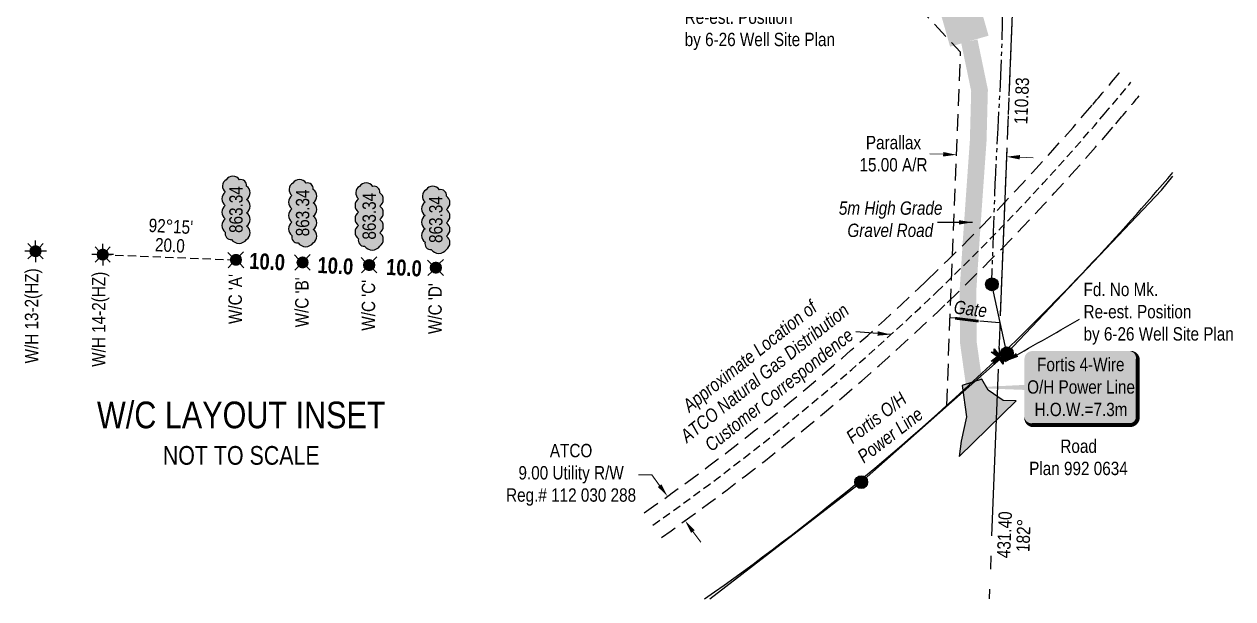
# Model space of a CAD drawing. Extents: x 305804 to 313700, y 5815814 to 5821728.
# Drawn here: x 308846 to 309752, y 5816154 to 5816585 of the extents above; entities that cross this region are included whole.
import ezdxf
from ezdxf.enums import TextEntityAlignment as Align

# ---------------------------------------------------------------- set-up
doc = ezdxf.new("R2010")
doc.units = 0
doc.header["$LTSCALE"] = 5
doc.header["$PDSIZE"] = 0.5
for name, pattern in [('foc-ACCESSROAD', [3.75, 2.5, -1.25]), ('foc-FLOWLINE', [3.75, 2.5, -1.25]), ('foc-QUARTERLINE', [33, 25, -3, 2, -3]), ('foc-TIELINE', [1.875, 1.25, -0.625]), ('POWERLINE5', [7.8, 2.4, -0.6, 0.6, -0.6, 0.6, -0.6, 2.4]), ('UG_PIPE', [1.875, 1.25, -0.625])]:
    doc.linetypes.add(name, pattern=pattern)
doc.layers.get('Defpoints').update_dxf_attribs({"color": 9})
for name, color, linetype in [('AS-DRILL-T', 8, 'Continuous'), ('AS-FENCE', 48, 'foc-FENCE'), ('AS-PIPE-UG', 44, 'UG_PIPE'), ('AS-PIPE-UG-T', 44, 'Continuous'), ('AS-POWER', 104, 'foc-POWER'), ('AS-POWER-EXISTING', 72, 'POWERLINE5'), ('AS-POWER-T', 104, 'Continuous'), ('AS-ROADS', 254, 'Continuous'), ('C-AR', 13, 'foc-ACCESSROAD'), ('C-WS-S', 8, 'Continuous'), ('DETAIL-T', 7, 'Continuous'), ('F-EZE', 190, 'foc-FLOWLINE'), ('L-BD', 7, 'Continuous'), ('L-BD1', 253, 'Continuous'), ('L-MON', 1, 'Continuous'), ('L-QSEC', 8, 'foc-QUARTERLINE'), ('L-TIE', 7, 'foc-TIELINE'), ('L-TITLEDB', 4, 'Continuous'), ('L-TITLEDB-T', 4, 'Continuous'), ('P-ELEVATION', 7, 'Continuous')]:
    doc.layers.add(name, color=color, linetype=linetype)
for name, color, linetype, lineweight in [('C-AR-T', 13, 'Continuous', 9), ('F-EZE-T', 190, 'Continuous', 9), ('T-TEXT', 48, 'Continuous', 18)]:
    doc.layers.add(name, color=color, linetype=linetype, lineweight=lineweight)
doc.styles.add('80', font='ARIALN.TTF', dxfattribs={"height": 10})
doc.styles.add('80CG', font='ARIALN.TTF', dxfattribs={"height": 10})
doc.styles.add('80L', font='ARIALN.TTF', dxfattribs={"height": 10})
doc.styles.add('BOLD', font='ARIALNB.TTF')
doc.styles.add('foc-LtypeFont', font='ARIALN.TTF', dxfattribs={"height": 7.35})
doc.linetypes.add('foc-FENCE', pattern='A,10,-1,["X",foc-LtypeFont,S=0.2,R=0,X=-0.625,Y=-0.75],-1.24', length=12.24)
doc.linetypes.add('foc-POWER', pattern='A,6,-1,["P",foc-LtypeFont,S=0.2,R=0,X=-0.625,Y=-0.75],-1.24,4', length=12.24)
doc.dimstyles.new('Compass 5 000', dxfattribs={"dimscale": 5, "dimtxt": 9, "dimasz": 2, "dimexe": 0.2, "dimexo": 0.0625, "dimgap": 0.5, "dimtad": 0, "dimtih": 1, "dimtoh": 1, "dimzin": 0, "dimdsep": 46, "dimtxsty": '80CG', "dimcen": 0.1, "dimse1": 1, "dimse2": 1, "dimclrd": 256, "dimclrt": 256, "dimaunit": 1, "dimadec": 4, "dimazin": 0, "dimtfac": 0.06, "dimtofl": 0, "dimtmove": 0, "dimatfit": 1, "dimfxl": 0.2, "dimtolj": 1, "dimtzin": 0, "dimlwd": -1, "dimarcsym": 0})

# ---------------------------------------------------------------- blocks, each defined once
blk = doc.blocks.new('POWERPOLE')
h = blk.add_hatch(color=255)
edge = h.paths.add_edge_path()
edge.add_arc((0, 0), 0.96, 0, 360)
at = {"linetype": 'Continuous'}
for p, q in [((0.68, -0.68), (-0.68, 0.68)), ((-0.68, -0.68), (0.68, 0.68))]:
    blk.add_line(p, q, dxfattribs=at)
blk.add_circle((0, 0), 0.96, dxfattribs=at)
blk = doc.blocks.new('*D439')
at = {"layer": 'C-AR-T', "transparency": 16777216}
for p, q in [((309534.61, 5816487.08), (309524.61, 5816487.47)), ((309592.06, 5816484.83), (309602.05, 5816484.43))]:
    blk.add_line(p, q, dxfattribs=at)
for points in [[(309534.67, 5816488.75), (309534.54, 5816485.41), (309544.6, 5816486.69)], [(309592.12, 5816486.49), (309591.99, 5816483.16), (309582.07, 5816485.22)]]:
    blk.add_solid(points, dxfattribs=at)
at = {"layer": 'Defpoints', "color": 0, "transparency": 16777216}
for p in [(309544.6, 5816486.69), (309544.62, 5816487.27), (309582.09, 5816485.8)]:
    blk.add_point(p, dxfattribs=at)
at = {"layer": 'C-AR-T', "transparency": 16777216, "insert": (309497.33, 5816487.47), "char_height": 10, "attachment_point": 5, "style": '80CG'}
blk.add_mtext('\\A1;Parallax\\P15.00 A/R', dxfattribs=at)
blk = doc.blocks.new('TEMP')
h = blk.add_hatch(color=255)
h.dxf.hatch_style = 1
h.paths.add_polyline_path([(0, 0.25), (-0.67, 1.15), (-0.67, 0.67), (-1.15, 0.67), (-0.25, 0), (-1.15, -0.67), (-0.67, -0.67), (-0.67, -1.15), (0, -0.25), (0.67, -1.15), (0.67, -0.67), (1.15, -0.67), (0.25, 0), (1.15, 0.67), (0.67, 0.67), (0.67, 1.15)])
h.paths.add_polyline_path([(0.57, 0.85), (0.57, 0.57), (0.85, 0.57), (0.08, 0), (0.85, -0.57), (0.57, -0.57), (0.57, -0.85), (0, -0.08), (-0.57, -0.85), (-0.57, -0.57), (-0.85, -0.57), (-0.08, 0), (-0.85, 0.57), (-0.57, 0.57), (-0.57, 0.85), (0, 0.08)], flags=16)
h = blk.add_hatch(color=1)
h.dxf.hatch_style = 1
h.paths.add_polyline_path([(0, 0.08), (-0.57, 0.85), (-0.57, 0.57), (-0.85, 0.57), (-0.08, 0), (-0.85, -0.57), (-0.57, -0.57), (-0.57, -0.85), (0, -0.08), (0.57, -0.85), (0.57, -0.57), (0.85, -0.57), (0.08, 0), (0.85, 0.57), (0.57, 0.57), (0.57, 0.85)])
at = {"color": 1}
for p, q in [((-0.08, 0), (0.08, 0)), ((0, 0.08), (0, -0.08))]:
    blk.add_line(p, q, dxfattribs=at)
at = {"color": 255, "flags": 128}
blk.add_lwpolyline([(-0.25, 0), (-1.15, 0.67), (-0.67, 0.67), (-0.67, 1.15), (0, 0.25), (0.67, 1.15), (0.67, 0.67), (1.15, 0.67), (0.25, 0), (1.15, -0.67), (0.67, -0.67), (0.67, -1.15), (0, -0.25), (-0.67, -1.15), (-0.67, -0.67), (-1.15, -0.67)], close=True, dxfattribs=at)
at = {"color": 1, "flags": 128}
blk.add_lwpolyline([(-0.08, 0), (-0.85, 0.57), (-0.57, 0.57), (-0.57, 0.85), (0, 0.08), (0.57, 0.85), (0.57, 0.57), (0.85, 0.57), (0.08, 0), (0.85, -0.57), (0.57, -0.57), (0.57, -0.85), (0, -0.08), (-0.57, -0.85), (-0.57, -0.57), (-0.85, -0.57)], close=True, dxfattribs=at)
blk = doc.blocks.new('*U442')
h = blk.add_hatch(color=255)
edge = h.paths.add_edge_path()
edge.add_line((-36.5, -28.5), (36.5, -28.5))
edge.add_arc((36.5, -22.5), 6, 270, 360)
edge.add_line((42.5, -22.5), (42.5, 21))
edge.add_arc((36.5, 21), 6, 0, 90)
edge.add_line((36.5, 27), (-36.5, 27))
edge.add_arc((-36.5, 21), 6, 90, 180)
edge.add_line((-42.5, 21), (-42.5, -22.5))
edge.add_arc((-36.5, -22.5), 6, 180, 270)
at = {"color": 104, "flags": 128}
blk.add_lwpolyline([(-36.5, -28.5, 3, 3, 0), (36.5, -28.5, 3, 3, 0.414214), (42.5, -22.5, 3, 3, 0), (42.5, 21, 3, 0, 0.414214), (36.5, 27, 0, 0, 0), (-36.5, 27, 0, 0, 0.414214), (-42.5, 21, 0, 0, 0), (-42.5, -22.5, 0, 3, 0.414214)], format="xyseb", close=True, dxfattribs=at)
blk.add_lwpolyline([(-85.09, -0.49, 0, 7.5, 0), (0, 0, 0, 0, 0)], format="xyseb", dxfattribs=at)
at = {"color": 104, "style": '80'}
blk.add_attdef('ENTER_TEXT_001', (-26.85, -4.92), '', height=10, dxfattribs=at)
blk = doc.blocks.new('*D480')
at = {"layer": 'Defpoints', "color": 0, "transparency": 16777216}
for p in [(309333.59, 5816234.73), (309327.9, 5816230.6), (309346.8, 5816216.51)]:
    blk.add_point(p, dxfattribs=at)
at = {"layer": 'F-EZE-T', "transparency": 16777216}
for p, q in [((309316.16, 5816246.79), (309306.16, 5816246.79)), ((309322.03, 5816238.7), (309316.16, 5816246.79)), ((309346.97, 5816204.29), (309352.84, 5816196.19))]:
    blk.add_line(p, q, dxfattribs=at)
for points in [[(309323.38, 5816239.67), (309320.68, 5816237.72), (309327.9, 5816230.6)], [(309348.32, 5816205.27), (309345.62, 5816203.31), (309341.1, 5816212.39)]]:
    blk.add_solid(points, dxfattribs=at)
at = {"layer": 'F-EZE-T', "transparency": 16777216, "insert": (309255.62, 5816246.79), "char_height": 10, "attachment_point": 5, "style": '80CG'}
blk.add_mtext('\\A1;ATCO\\P9.00 Utility R/W\\PReg.# 112 030 288', dxfattribs=at)
blk = doc.blocks.new('GAS')
h = blk.add_hatch(color=255)
h.dxf.hatch_style = 1
edge = h.paths.add_edge_path()
edge.add_arc((0, 0), 0.9, 0, 360)
for p, q in [((-0.81, 0), (-1.62, 0)), ((-0.57, 0.57), (-1.14, 1.14)), ((0, 0.81), (0, 1.62)), ((0.57, 0.57), (1.14, 1.14)), ((1.62, 0), (0.81, 0)), ((-0.57, -0.57), (-1.14, -1.14)), ((0, -0.81), (0, -1.62)), ((1.14, -1.14), (0.57, -0.57))]:
    blk.add_line(p, q)
blk.add_circle((0, 0), 0.8)
blk = doc.blocks.new('wa')
at = {"layer": 'P-ELEVATION'}
h = blk.add_hatch(color=111, dxfattribs=at)
h.dxf.hatch_style = 1
edge = h.paths.add_edge_path()
edge.add_arc((-17.35, -4.5), 6.1, 215, 325)
edge.add_arc((-7.35, -4.5), 6.1, 215, 325)
edge.add_arc((2.65, -4.5), 6.1, 215, 325)
edge.add_arc((12.65, -4.5), 6.1, 215, 325)
edge.add_arc((18.14, -3.7), 4.32, 263.43363, 373.43363)
edge.add_arc((18.85, 2.3), 6.1, 305, 415)
edge.add_arc((17.45, 4.39), 5.69, 30.69553, 140.69553)
edge.add_arc((8.05, 4.5), 6.1, 35, 145)
edge.add_arc((-1.95, 4.5), 6.1, 35, 145)
edge.add_arc((-11.95, 4.5), 6.1, 35, 145)
edge.add_arc((-18.04, 3.81), 4.33, 75.42608, 185.42608)
edge.add_arc((-18.36, -2.3), 6.96, 125, 235)
at = {"color": 240, "flags": 128}
blk.add_lwpolyline([(-22.35, -8, 0.520567), (-12.35, -8, 0.520567), (-2.35, -8, 0.520567), (7.65, -8, 0.520567), (17.65, -8, 0.520567), (22.35, -2.7, 0.520567), (22.35, 7.3, 0.520567), (13.05, 8, 0.520567), (3.05, 8, 0.520567), (-6.95, 8, 0.520567), (-16.95, 8, 0.520567), (-22.35, 3.4, 0.520567)], format="xyb", close=True, dxfattribs=at)
at = {"layer": 'P-ELEVATION', "color": 240, "flags": 128}
blk.add_lwpolyline([(0, 0, 12.5, 0, 0), (-12.42, -6.43, 0, 0, 0)], format="xyseb", dxfattribs=at)
at = {"layer": 'P-ELEVATION', "color": 240, "style": '80'}
blk.add_attdef('ELEVATION', text='', height=10, dxfattribs=at).set_placement((0, 0), align=Align.MIDDLE_CENTER)
blk = doc.blocks.new('WC')
at = {"layer": 'L-MON'}
h = blk.add_hatch(color=255, dxfattribs=at)
h.dxf.hatch_style = 1
edge = h.paths.add_edge_path()
edge.add_arc((0, 0), 0.9, 0, 360)
at = {"layer": 'L-MON', "color": 240, "flags": 128}
for points in [[(-0.62, 0.5), (-1.23, 1.12)], [(0.52, 0.61), (1.13, 1.21)], [(-1.18, -1.18), (-0.56, -0.57)], [(1.16, -1.18), (0.56, -0.57)]]:
    blk.add_lwpolyline(points, dxfattribs=at)
at = {"layer": 'L-MON', "color": 240}
for radius in [0.8, 0.373]:
    blk.add_circle((0, 0), radius, dxfattribs=at)

msp = doc.modelspace()

# ---------------------------------------------------------------- hatches: boundary and pattern name
at = {"layer": 'AS-ROADS'}
h = msp.add_hatch(color=256, dxfattribs=at)
h.dxf.hatch_style = 1
h.paths.add_polyline_path([(309589.242, 5816302.246), (309579.637, 5816302.596), (309568.417, 5816310.221), (309563.502, 5816318.456), (309548.82, 5816313.626), (309552.155, 5816290.151), (309548.082, 5816271.956), (309546.68, 5816260.446)])

# ---------------------------------------------------------------- linework, layer by layer
at = {"layer": 'AS-FENCE', "flags": 128}
for points in [[(309543.577, 5816364.169), (309539.79, 5816364.519)], [(309576.812, 5816360.806), (309562.155, 5816361.969)]]:
    msp.add_lwpolyline(points, dxfattribs=at)
at = {"layer": 'AS-FENCE', "const_width": 2, "flags": 128}
msp.add_lwpolyline([(309561.18, 5816361.939), (309543.597, 5816364.139)], dxfattribs=at)
at = {"layer": 'AS-PIPE-UG'}
msp.add_lwpolyline([(309316.992, 5816209.075, 0.0381564), (309529.729, 5816383.892, 0.0253734), (309655.379, 5816517.146, 0.0043252), (309675.412, 5816541.091, 0.0043252)], format="xyb", dxfattribs=at)
at = {"layer": 'AS-POWER', "flags": 128}
for points in [[(309698.309, 5816460.067), (309706.66, 5816470.591)], [(309582.395, 5816337.891), (309698.309, 5816460.067)], [(309359.646, 5816153.816), (309473.135, 5816241.286), (309582.395, 5816337.891), (309571.127, 5816389.594)]]:
    msp.add_lwpolyline(points, dxfattribs=at)
at = {"layer": 'AS-POWER-EXISTING', "flags": 128}
msp.add_lwpolyline([(309571.127, 5816389.594), (309570.972, 5816391.469), (309571.445, 5816401.271), (309573.682, 5816466.466), (309577.882, 5816546.311), (309578.932, 5816573.341), (309579.135, 5816610.419), (309567.285, 5816660.951), (309549.625, 5816712.871), (309544.348, 5816775.215)], dxfattribs=at)
at = {"layer": 'AS-ROADS', "flags": 128}
for points, const_width in [([(309554.212, 5816571.856), (309551.702, 5816580.676), (309541.267, 5816617.261), (309530.6, 5816654.171), (309521.782, 5816690.691), (309516.195, 5816729.139), (309515.762, 5816767.809), (309518.47, 5816806.026), (309521.805, 5816844.489), (309524.867, 5816883.054), (309528.112, 5816921.314), (309531.375, 5816959.944), (309534.682, 5816998.101), (309537.73, 5817036.351), (309540.55, 5817074.916), (309541.84, 5817112.779), (309541.245, 5817120.526)], 29.997), ([(309558.742, 5816308.379), (309553.485, 5816345.906), (309553.117, 5816383.886), (309555.557, 5816421.791), (309558.162, 5816459.214), (309560.862, 5816497.271), (309561.852, 5816534.951), (309554.212, 5816571.856)], 12.499)]:
    msp.add_lwpolyline(points, dxfattribs=dict(at, const_width=const_width))
msp.add_lwpolyline([(309589.242, 5816302.246), (309579.637, 5816302.596), (309568.417, 5816310.221), (309563.502, 5816318.456), (309548.82, 5816313.626), (309552.155, 5816290.151), (309548.082, 5816271.956), (309546.68, 5816260.446)], close=True, dxfattribs=at)
at = {"layer": 'C-AR', "flags": 128}
msp.add_lwpolyline([(309537.235, 5816298.661), (309547.635, 5816563.543), (309499.639, 5816615.46), (309587.07, 5816612.2), (309576.202, 5816335.364)], dxfattribs=at)
at = {"layer": 'F-EZE'}
for points in [[(309310.534, 5816218.285, 0.0381564), (309521.946, 5816392.014, 0.0253734), (309646.814, 5816524.438, 0.0048755), (309669.226, 5816551.286, 0.0048755)], [(309323.451, 5816199.865, 0.0381564), (309537.512, 5816375.771, 0.0253734), (309663.945, 5816509.853, 0.0037822), (309681.594, 5816530.903, 0.0037822)]]:
    msp.add_lwpolyline(points, format="xyb", dxfattribs=at)
at = {"layer": 'L-QSEC'}
msp.add_line((309614.674, 5817315.264), (309569.074, 5816153.816), dxfattribs=at)
at = {"layer": 'L-TIE', "flags": 128}
msp.add_lwpolyline([(308904.438, 5816411.853), (309004.352, 5816407.932)], dxfattribs=at)
at = {"layer": 'L-TITLEDB'}
msp.add_lwpolyline([(309576.429, 5816335.163, 0.0253723), (309706.77, 5816473.392)], format="xyb", dxfattribs=at)
at = {"layer": 'L-TITLEDB', "flags": 128}
msp.add_lwpolyline([(309355.745, 5816153.816, 0.0381564), (309576.429, 5816335.163)], format="xyb", dxfattribs=at)

# ---------------------------------------------------------------- block references
at = {"layer": 'AS-POWER-EXISTING', "xscale": 4.999531086500007, "yscale": 4.999531086500007, "zscale": 4.999531086500007}
for p in [(309571.127, 5816389.594), (309582.395, 5816337.891), (309473.135, 5816241.286)]:
    msp.add_blockref('POWERPOLE', p, dxfattribs=at)
at = {"layer": 'AS-POWER-T'}
ref = msp.add_blockref('*U442', (309638.015, 5816312.544), dxfattribs=dict(at, xscale=0.9999062173000001, yscale=0.9999062173000001, zscale=0.9999062173000001))
ref.add_attrib('ENTER_TEXT_001', 'Fortis 4-Wire', (309605.01, 5816324.472), dxfattribs={"layer": '0', "color": 104, "height": 9.99906, "style": '80'})
ref.add_attrib('ENTER_TEXT_002', 'O/H Power Line', (309597.548, 5816307.63), dxfattribs={"layer": '0', "color": 104, "height": 9.99906, "style": '80'})
ref.add_attrib('ENTER_TEXT_003', 'H.O.W.=7.3m', (309603.09, 5816290.787), dxfattribs={"layer": '0', "color": 104, "height": 9.99906, "style": '80'})
at = {"layer": 'C-WS-S', "xscale": 4.999531086500007, "yscale": 4.999531086500007, "zscale": 4.999531086500007}
for p in [(308854.113, 5816414.373), (308904.438, 5816411.853)]:
    msp.add_blockref('GAS', p, dxfattribs=at)
at = {"layer": 'L-MON', "xscale": 4.9995310865, "yscale": 4.9995310865, "zscale": 4.9995310865}
for p in [(309004.352, 5816407.932), (309054.309, 5816405.972), (309104.266, 5816404.012), (309154.223, 5816402.051)]:
    msp.add_blockref('WC', p, dxfattribs=at)
at = {"layer": 'L-MON', "xscale": 4.999531086500007, "yscale": 4.999531086500007, "zscale": 4.999531086500007, "rotation": 359.9988505400267}
msp.add_blockref('TEMP', (309576.202, 5816335.364), dxfattribs=at)
at = {"layer": 'P-ELEVATION', "xscale": 0.9999062173000001, "yscale": 0.9999062173000001, "zscale": 0.9999062173000001, "rotation": 90}
for p in [(309004.37, 5816445.597), (309054.303, 5816443.096), (309104.235, 5816440.596), (309154.168, 5816438.096)]:
    msp.add_blockref('wa', p, dxfattribs=at).add_auto_attribs({'ELEVATION': '863.34'})

# ---------------------------------------------------------------- texts
at = {"layer": 'AS-DRILL-T', "char_height": 10, "attachment_point": 1, "rotation": 90, "style": '80L'}
for s, insert in [('W/H 13-2(HZ)', (308846.103, 5816330.269)), ('W/H 14-2(HZ)', (308896.428, 5816327.749))]:
    msp.add_mtext_dynamic_manual_height_columns(s, width=72.58289, gutter_width=50, heights=[0], dxfattribs=dict(at, insert=insert))
at = {"layer": 'AS-PIPE-UG-T', "insert": (309314.954, 5816282.438), "char_height": 9.99906, "attachment_point": 1, "rotation": 38.623517, "style": '80L'}
msp.add_mtext_dynamic_manual_height_columns('\\pi29.76;{\\fArial Narrow|b0|i1|c0|p34;Approximate Location of\\P\\pi14.113;ATCO Natural Gas Distribution \\P\\pi24.177;Customer Correspondence}', width=184.54856, gutter_width=50, heights=[0], dxfattribs=at)
at = {"layer": 'AS-POWER-T', "insert": (309458.614, 5816276.047), "char_height": 9.99906, "attachment_point": 1, "rotation": 37.564135, "style": '80L'}
msp.add_mtext_dynamic_manual_height_columns('\\pi2.5558;{\\fArial Narrow|b0|i1|c0|p34;Fortis O/H\\P\\pi0.32891;Power Line}', width=57.1191, gutter_width=50, heights=[0], dxfattribs=at)
at = {"layer": 'DETAIL-T', "color": 3, "insert": (309008.319, 5816277.908), "char_height": 19.99812, "width": 307.83432, "attachment_point": 5, "style": '80CG'}
msp.add_mtext('W/C LAYOUT INSET\\P{\\H0.7x;NOT TO SCALE}', dxfattribs=at)
at = {"layer": 'L-BD', "style": '80L'}
for s, p in [("92°15'", (308955.559, 5816433.071)), ('20.0', (308954.846, 5816418.84))]:
    msp.add_text(s, height=9.9991, rotation=357.1333, dxfattribs=at).set_placement(p, align=Align.MIDDLE)
at = {"layer": 'L-BD', "color": 3, "style": 'BOLD'}
for p in [(309027.747, 5816406.576), (309078.932, 5816403.485), (309130.327, 5816402.03)]:
    msp.add_text('10.0', height=11.9989, rotation=357.1333, dxfattribs=at).set_placement(p, align=Align.MIDDLE)
at = {"layer": 'L-BD', "char_height": 10, "attachment_point": 1, "rotation": 90, "style": '80L'}
for s, width, insert in [("W/C 'A'", 37.02025, (308998.819, 5816359.812)), ("W/C 'B'", 37.02025, (309048.752, 5816357.312)), ("W/C 'C'", 37.73331, (309098.684, 5816354.812)), ("W/C 'D'", 37.73331, (309148.617, 5816352.311))]:
    msp.add_mtext_dynamic_manual_height_columns(s, width=width, gutter_width=50, heights=[0], dxfattribs=dict(at, insert=insert))
at = {"layer": 'L-BD1', "style": '80L'}
for s, rotation, p in [('110.83', 87.7517, (309593.393, 5816527.099)), ('431.40', 87.7516, (309580.505, 5816201.853)), ('182°', 87.7516, (309594.742, 5816201.294))]:
    msp.add_text(s, height=9.9991, rotation=rotation, dxfattribs=at).set_placement(p, align=Align.MIDDLE)
at = {"layer": 'L-MON', "char_height": 9.99906, "attachment_point": 1, "style": '80L'}
for width, insert in [(115.72736, (309340.8, 5816611.489)), (112.17539, (309639.82, 5816390.755))]:
    msp.add_mtext_dynamic_manual_height_columns('Fd. No Mk.\\PRe-est. Position\\Pby 6-26 Well Site Plan', width=width, gutter_width=50, heights=[0], dxfattribs=dict(at, insert=insert))
at = {"layer": 'L-TITLEDB-T', "insert": (309598.575, 5816273.246), "char_height": 9.99906, "attachment_point": 1, "style": '80L'}
msp.add_mtext_dynamic_manual_height_columns('\\pi23.885;Road\\P\\pi0.49337;Plan 992 0634', width=73.42879, gutter_width=50, heights=[0], dxfattribs=at)
at = {"layer": 'T-TEXT', "insert": (309455.913, 5816451.734), "char_height": 9.99906, "attachment_point": 1, "style": '80L'}
msp.add_mtext_dynamic_manual_height_columns('\\pi0.45264;{\\fArial Narrow|b0|i1|c0|p34;5m High Grade\\P\\pi6.8709;Gravel Road}', width=77.49427, gutter_width=50, heights=[0], dxfattribs=at)
at = {"layer": 'T-TEXT', "insert": (309543.365, 5816377.724), "char_height": 9.99906, "attachment_point": 1, "rotation": 352.867965, "style": '80L'}
msp.add_mtext_dynamic_manual_height_columns('{\\fArial Narrow|b0|i1|c0|p34;Gate}', width=24.65662, gutter_width=50, heights=[0], dxfattribs=at)

# ---------------------------------------------------------------- dimensions: what is measured, and where the dimension line sits
at = {"layer": 'C-AR-T'}
dim = msp.add_aligned_dim(p1=(309582.089, 5816485.804), p2=(309544.622, 5816487.274), distance=0.587, text='Parallax\\P15.00 A/R', dimstyle='Compass 5 000', dxfattribs=at)
dim.commit()
dim.dimension.update_dxf_attribs({"geometry": '*D439', "text_midpoint": (309497.332, 5816487.472)})
at = {"layer": 'F-EZE-T'}
dim = msp.add_aligned_dim(p1=(309346.799, 5816216.515), p2=(309333.592, 5816234.729), distance=7.035, text='ATCO\\P9.00 Utility R/W\\PReg.# 112 030 288', dimstyle='Compass 5 000', dxfattribs=at)
dim.commit()
dim.dimension.update_dxf_attribs({"geometry": '*D480', "text_midpoint": (309255.625, 5816246.791)})

# ---------------------------------------------------------------- leaders
at = {"layer": 'AS-PIPE-UG-T', "path_type": 1}
msp.add_leader([(309495.409, 5816351.935), (309468.994, 5816354.068)], dimstyle='Compass 5 000', override={"dimgap": 0.5, "dimtad": 0}, dxfattribs=at)
at = {"layer": 'L-MON', "path_type": 1}
msp.add_leader([(309581.34, 5816331.732), (309636.769, 5816363.42)], dimstyle='Compass 5 000', override={"dimgap": 0.5, "dimtad": 0}, dxfattribs=at)
at = {"layer": 'T-TEXT', "path_type": 1}
msp.add_leader([(309556.459, 5816436.035), (309530.354, 5816436.035)], dimstyle='Compass 5 000', override={"dimgap": 0.5, "dimtad": 0}, dxfattribs=at)

doc.saveas('drawing.dxf')
